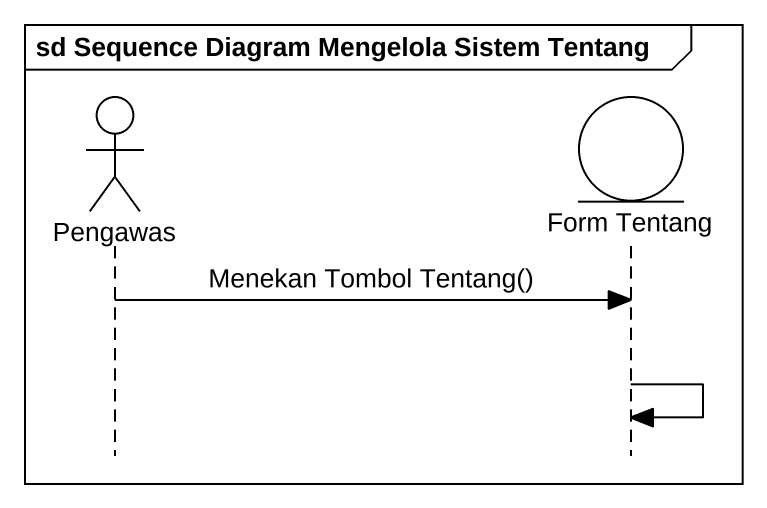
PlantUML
@startuml
mainframe sd Sequence Diagram Mengelola Sistem Tentang
hide footbox
actor Pengawas
entity "Form Tentang" as Form_Tentang

Pengawas -> Form_Tentang : Menekan Tombol Tentang()
Form_Tentang -> Form_Tentang
@enduml
